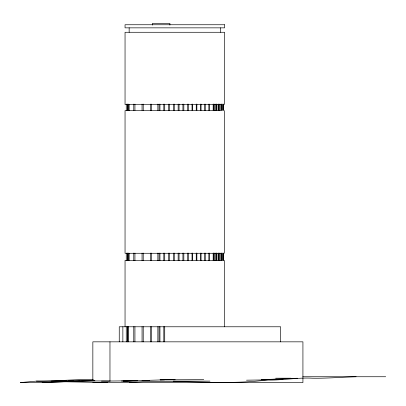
<?xml version="1.0" encoding="UTF-8"?>
<svg xmlns="http://www.w3.org/2000/svg" width="406" height="406" viewBox="0 0 406 406"><rect width="100%" height="100%" fill="white"/><g stroke="black" fill="none" stroke-linecap="round" stroke-linejoin="round"><path stroke-width="0.61" d="M129.392 382.579C175.595 378.544 222.001 386.01 268.087 379.889C282.896 380.442 297.507 377.372 312.315 378.204C326.937 378.463 341.507 377.149 356.113 376.743M66.142 381.036L36.332 381.117L20.3 382.579C50.288 383.142 80.21 380.224 110.204 381.117M36.332 381.117C55.353 381.569 74.293 379.031 93.329 379.661M297.451 378.23L261.403 379.661L268.204 379.453M42.117 382.579L79.733 381.117M269.442 379.417L276.242 379.209M142.009 380.63L149.494 380.407M101.434 381.117L137.639 380.742L123.135 381.117L166.328 379.767M121.45 381.031L137.644 380.747M246.528 380.178L282.987 379.661M66.203 381.061L58.033 381.117L94.933 380.721L71.233 381.031M164.496 379.823L160.086 379.843L203.751 379.661M166.389 379.813L175.219 379.767M51.369 381.117L66.285 381.051M70.01 381.031L73.121 381.016L68.046 381.031M220.504 104.515L125.048 104.515L125.048 32.277L224.609 32.277L224.609 104.515M220.504 110.599L125.048 110.599L125.048 253.283L220.504 253.283M220.504 260.368L125.048 260.368L125.048 326.779M302.815 376.743L385.7 376.743M275.694 378.204L290.848 378.204M173.2 381.117L209.938 381.117M92.847 382.579L302.927 382.579L302.927 341.837L92.847 341.837L92.847 380.072M64.361 381.757L107.575 382.579M280.647 341.837L280.647 326.779L119.252 326.779L119.252 341.837M224.609 110.599L224.609 253.283M224.609 260.368L224.609 326.779M223.401 104.098L223.401 110.442M223.401 253.08L223.401 260.688M223.087 104.098L223.087 110.442M223.087 253.08L223.087 260.688M222.229 104.098L222.229 110.442M222.229 253.08L222.229 260.688M221.752 104.098L221.752 110.442M221.752 253.08L221.752 260.688M221.437 104.098L221.437 110.442M221.437 253.08L221.437 260.688M220.504 27.852L220.504 32.277M220.098 104.098L220.098 110.442M220.098 253.08L220.098 260.688M219.783 104.098L219.783 110.442M219.783 253.08L219.783 260.688M218.448 104.098L218.448 110.442M218.448 253.08L218.448 260.688M218.134 104.098L218.134 110.442M218.134 253.08L218.134 260.688M216.794 104.098L216.794 110.442M216.794 253.08L216.794 260.688M216.479 104.098L216.479 110.442M216.479 253.08L216.479 260.688M215.144 104.098L215.144 110.442M215.144 253.08L215.144 260.688M214.83 104.098L214.83 110.442M214.83 253.08L214.83 260.688M213.49 104.098L213.49 110.442M213.49 253.08L213.49 260.688M213.175 104.098L213.175 110.442M213.175 253.08L213.175 260.688M209.476 104.098L209.476 110.442M209.476 253.08L209.476 260.688M208.841 104.098L208.841 110.442M208.841 253.08L208.841 260.688M205.274 104.098L205.274 110.442M205.274 253.08L205.274 260.688M204.639 104.098L204.639 110.442M204.639 253.08L204.639 260.688M201.071 104.098L201.071 110.442M201.071 253.08L201.071 260.688M200.437 104.098L200.437 110.442M200.437 253.08L200.437 260.688M196.869 104.098L196.869 110.442M196.869 253.08L196.869 260.688M196.235 104.098L196.235 110.442M196.235 253.08L196.235 260.688M192.667 104.098L192.667 110.442M192.667 253.08L192.667 260.688M192.033 104.098L192.033 110.442M192.033 253.08L192.033 260.688M188.612 104.098L188.612 110.442M188.612 253.08L188.612 260.688M187.699 104.098L187.699 110.442M187.699 253.08L187.699 260.688M183.832 104.098L183.832 110.442M183.832 253.08L183.832 260.688M182.923 104.098L182.923 110.442M182.923 253.08L182.923 260.688M179.056 104.098L179.056 110.442M179.056 253.08L179.056 260.688M178.148 104.098L178.148 110.442M178.148 253.08L178.148 260.688M174.275 104.098L174.275 110.442M174.275 253.08L174.275 260.688M173.367 104.098L173.367 110.442M173.367 253.08L173.367 260.688M169.911 25.081L169.911 23.421L152.392 23.421L152.392 25.081M169.5 104.098L169.5 110.442M169.5 253.08L169.5 260.688M168.591 104.098L168.591 110.442M168.591 253.08L168.591 260.688M164.724 104.098L164.724 110.442M164.724 253.08L164.724 260.688M164.724 326.622L164.724 341.837M163.811 104.098L163.811 110.442M163.811 253.08L163.811 260.688M163.811 326.622L163.811 341.837M159.944 104.098L159.944 110.442M159.944 253.08L159.944 260.688M159.944 326.622L159.944 341.837M159.035 104.098L159.035 110.442M159.035 253.08L159.035 260.688M159.035 326.622L159.035 341.837M157.863 104.098L157.863 110.442M157.863 253.08L157.863 260.688M157.863 326.622L157.863 341.837M151.524 104.098L151.524 110.442M151.524 253.08L151.524 260.688M151.524 326.622L151.524 341.837M150.352 104.098L150.352 110.442M150.352 253.08L150.352 260.688M150.352 326.622L150.352 341.837M143.232 104.098L143.232 110.442M143.232 253.08L143.232 260.688M143.232 326.622L143.232 341.837M142.059 104.098L142.059 110.442M142.059 253.08L142.059 260.688M142.059 326.622L142.059 341.837M134.939 104.098L134.939 110.442M134.939 253.08L134.939 260.688M134.939 326.622L134.939 341.837M133.767 104.098L133.767 110.442M133.767 253.08L133.767 260.688M133.767 326.622L133.767 341.837M129.154 27.852L129.154 32.277M129.154 104.515L129.154 110.599M129.154 253.283L129.154 260.368M128.22 104.098L128.22 110.442M128.22 253.08L128.22 260.688M128.22 326.622L128.22 341.837M127.905 104.098L127.905 110.442M127.905 253.08L127.905 260.688M127.905 326.622L127.905 341.837M127.428 104.098L127.428 110.442M127.428 253.08L127.428 260.688M127.428 326.622L127.428 341.837M126.256 104.098L126.256 110.442M126.256 253.08L126.256 260.688M126.256 326.622L126.256 341.837M122.861 326.779L122.861 341.837M109.97 341.837L109.97 380.696M224.609 24.751L125.048 24.751L125.048 27.852L224.609 27.852L224.609 24.751"/></g></svg>
